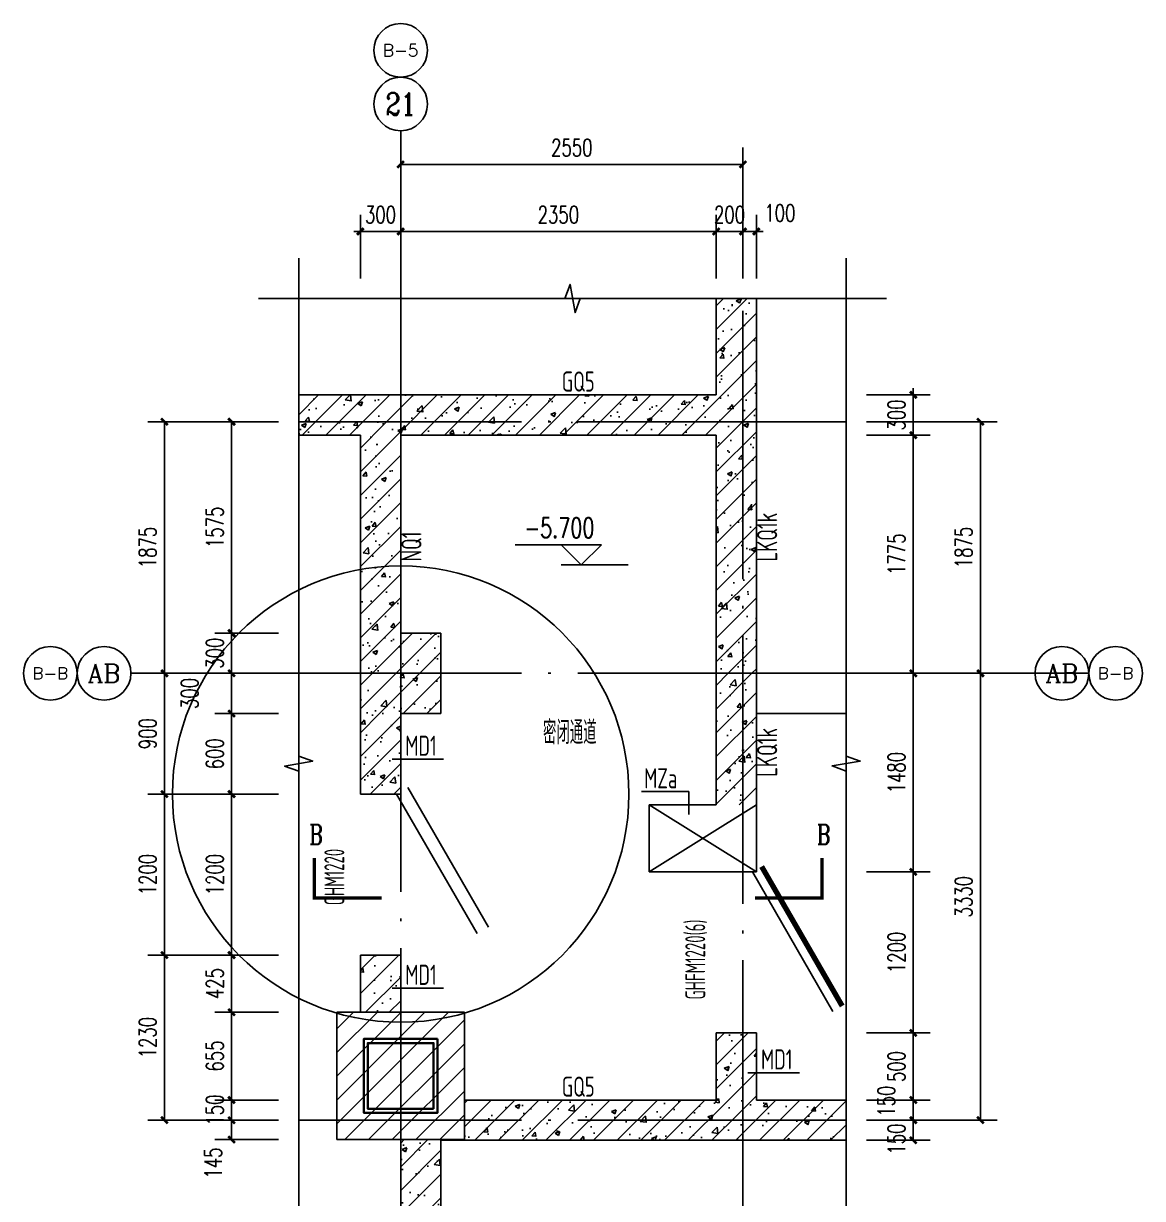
# Model space of a CAD drawing. Extents: x 37906 to 290206, y -18154 to 41246.
# Drawn here: x 208802 to 217138, y 16503 to 25259 of the extents above; entities that cross this region are included whole.
import ezdxf
from ezdxf.enums import TextEntityAlignment as Align

# ---------------------------------------------------------------- set-up
doc = ezdxf.new("R2010")
doc.units = 0
doc.header["$LTSCALE"] = 1000
doc.header["$MEASUREMENT"] = 0
doc.linetypes.add('DOTE', pattern=[2.42, 2, -0.2, 0.02, -0.2])
for name, color, linetype in [('A-COLUMN', 2, 'Continuous'), ('A-PUB_HATCH', 8, 'Continuous'), ('A-WALL', 2, 'Continuous'), ('AXIS', 3, 'Continuous'), ('AXIS_TEXT', 7, 'Continuous'), ('DIM_ELEV', 3, 'Continuous'), ('DIM_LEAD', 3, 'Continuous'), ('DIM_SYMB', 3, 'Continuous'), ('DOTE', 1, 'DOTE'), ('PUB_DIM', 3, 'Continuous'), ('PUB_HATCH', 8, 'Continuous'), ('PUB_TEXT', 7, 'Continuous'), ('RF-M', 7, 'Continuous'), ('RF-MBH', 11, 'Continuous'), ('RF-QT', 30, 'Continuous'), ('S-柱', 51, 'Continuous'), ('S-柱-填充', 8, 'Continuous')]:
    doc.layers.add(name, color=color, linetype=linetype)
doc.layers.add('RF-WZ', color=110, linetype='Continuous', lineweight=0)
doc.styles.add('8B2_02', font='tssdeng.shx', dxfattribs={"width": 0.6, "bigfont": 'TSSDCHN.shx'})
doc.styles.add('_TCH_AXIS', font='COMPLEX', dxfattribs={"bigfont": 'GBCBIG'})
doc.styles.add('_TCH_DIM', font='SIMPLEX', dxfattribs={"bigfont": 'GBCBIG'})
doc.styles.add('_TCH_DIM_T3', font='SIMPLEX', dxfattribs={"width": 0.705882, "bigfont": 'GBCBIG'})
doc.styles.add('_TCH_LABEL', font='COMPLEX', dxfattribs={"bigfont": 'GBCBIG'})
doc.styles.add('_TCH_WINDOW', font='tssdeng.shx', dxfattribs={"width": 0.8, "height": 3.5, "bigfont": 'tssdchn.shx'})
doc.styles.add('COMPLEX', font='COMPLEX.shx', dxfattribs={"width": 0.65})
doc.styles.get("Standard").update_dxf_attribs({"font": 'tssdeng2.shx', "width": 0.7, "bigfont": 'hztxt.shx'})
doc.dimstyles.new('_TCH_ARCH&&50', dxfattribs={"dimtxt": 127.5, "dimasz": 50, "dimexe": 125, "dimexo": 150, "dimgap": 61.25, "dimtad": 1, "dimdec": 0, "dimrnd": 5, "dimzin": 0, "dimdsep": 46, "dimtxsty": '_TCH_DIM_T3', "dimblk": 'ARCHTICK', "dimcen": 0.09, "dimclrt": 7, "dimazin": 2, "dimtfac": 1, "dimtdec": 0, "dimtix": 1, "dimtmove": 2, "dimatfit": 3, "dimfxl": 1, "dimtolj": 1, "dimtzin": 0, "dimarcsym": 0})
pattern_1 = [(45, (-1599749.86, -22436.28), (-88.388348, 88.388348), []), (50, (-1599749.86, -22436.28), (358.63009, -31.376067), [37.5, -412.5]), (355, (-1599749.86, -22436.3), (-69.37567, 376.09607), [30, -330]), (100.4514, (-1599719.97, -22438.9), (289.25469, 344.71977), [31.870095, -350.571056]), (46.1842, (-1599749.86, -22336.3), (533.62052, -82.75951), [56.25, -618.75]), (96.6356, (-1599705.4, -22343.2), (467.33135, 487.05894), [47.80514, -525.8565]), (351.1842, (-1599749.86, -22336.3), (467.33097, 487.0593), [45, -495]), (21, (-1599699.86, -22361.28), (298.453526, -201.309445), [37.5, -412.5]), (326, (-1599699.86, -22361.3), (121.657666, 362.57502), [30, -330]), (71.4514, (-1599675, -22378.06), (420.111314, 161.26525), [31.870095, -350.571056]), (37.5, (-1599749.86, -22436.28), (6.079928, 166.446927), [0, -326, 0, -335, 0, -331.25]), (7.5, (-1599749.86, -22436.28), (131.534769, 197.205856), [0, -191, 0, -318.5, 0, -126.25]), (327.5, (-1599861.36, -22436.28), (266.911218, -11.277436), [0, -125, 0, -390, 0, -517.5]), (317.5, (-1599911.36, -22436.28), (291.593085, 50.05249), [0, -162.5, 0, -259, 0, -367.5])]

# ---------------------------------------------------------------- blocks, each defined once
blk = doc.blocks.new('_ArchTick')
at = {"color": 0, "linetype": 'ByBlock', "const_width": 0.4}
blk.add_lwpolyline([(-0.5, -0.5), (0.5, 0.5)], dxfattribs=at)
blk = doc.blocks.new('*D1221')
at = {"layer": 'Defpoints', "color": 0}
for p in [(214930.7, 17736.6), (215430.7, 17736.6), (214930.7, 17236.7)]:
    blk.add_point(p, dxfattribs=at)
at = {"layer": 'PUB_DIM', "color": 0, "lineweight": -2}
for p, q in [((215080.7, 17736.6), (215555.7, 17736.6)), ((215430.7, 17236.7), (215430.7, 17736.6)), ((215080.7, 17236.7), (215555.7, 17236.7))]:
    blk.add_line(p, q, dxfattribs=at)
at = {"layer": 'PUB_DIM', "color": 0, "lineweight": -2, "xscale": 50, "yscale": 50, "zscale": 50}
for p, rotation in [((215430.7, 17736.6), 90), ((215430.7, 17236.7), 270)]:
    blk.add_blockref('_ArchTick', p, dxfattribs=dict(at, rotation=rotation))
at = {"layer": 'PUB_DIM', "color": 7, "insert": (215305.7, 17486.7), "char_height": 127.5, "attachment_point": 5, "rotation": 90, "style": '_TCH_DIM_T3'}
blk.add_mtext('\\A1;500', dxfattribs=at)
blk = doc.blocks.new('*D1222')
at = {"layer": 'Defpoints', "color": 0}
for p in [(214930.7, 18936.6), (215430.7, 18936.6), (214930.7, 17736.6)]:
    blk.add_point(p, dxfattribs=at)
at = {"layer": 'PUB_DIM', "color": 0, "lineweight": -2}
for p, q in [((215080.7, 18936.6), (215555.7, 18936.6)), ((215430.7, 17736.6), (215430.7, 18936.6)), ((215080.7, 17736.6), (215555.7, 17736.6))]:
    blk.add_line(p, q, dxfattribs=at)
at = {"layer": 'PUB_DIM', "color": 0, "lineweight": -2, "xscale": 50, "yscale": 50, "zscale": 50}
for p, rotation in [((215430.7, 18936.6), 90), ((215430.7, 17736.6), 270)]:
    blk.add_blockref('_ArchTick', p, dxfattribs=dict(at, rotation=rotation))
at = {"layer": 'PUB_DIM', "color": 7, "insert": (215305.7, 18336.6), "char_height": 127.5, "attachment_point": 5, "rotation": 90, "style": '_TCH_DIM_T3'}
blk.add_mtext('\\A1;1200', dxfattribs=at)
blk = doc.blocks.new('*D1223')
at = {"layer": 'Defpoints', "color": 0}
for p in [(214930.7, 20416.6), (215430.7, 20416.6), (214930.7, 18936.6)]:
    blk.add_point(p, dxfattribs=at)
at = {"layer": 'PUB_DIM', "color": 0, "lineweight": -2}
for p, q in [((215080.7, 20416.6), (215555.7, 20416.6)), ((215430.7, 18936.6), (215430.7, 20416.6)), ((215080.7, 18936.6), (215555.7, 18936.6))]:
    blk.add_line(p, q, dxfattribs=at)
at = {"layer": 'PUB_DIM', "color": 0, "lineweight": -2, "xscale": 50, "yscale": 50, "zscale": 50}
for p, rotation in [((215430.7, 20416.6), 90), ((215430.7, 18936.6), 270)]:
    blk.add_blockref('_ArchTick', p, dxfattribs=dict(at, rotation=rotation))
at = {"layer": 'PUB_DIM', "color": 7, "insert": (215305.7, 19676.6), "char_height": 127.5, "attachment_point": 5, "rotation": 90, "style": '_TCH_DIM_T3'}
blk.add_mtext('\\A1;1480', dxfattribs=at)
blk = doc.blocks.new('*D1224')
at = {"layer": 'Defpoints', "color": 0}
for p in [(214930.7, 22191.6), (215430.7, 22191.6), (214930.7, 20416.6)]:
    blk.add_point(p, dxfattribs=at)
at = {"layer": 'PUB_DIM', "color": 0, "lineweight": -2}
for p, q in [((215080.7, 22191.6), (215555.7, 22191.6)), ((215430.7, 20416.6), (215430.7, 22191.6)), ((215080.7, 20416.6), (215555.7, 20416.6))]:
    blk.add_line(p, q, dxfattribs=at)
at = {"layer": 'PUB_DIM', "color": 0, "lineweight": -2, "xscale": 50, "yscale": 50, "zscale": 50}
for p, rotation in [((215430.7, 22191.6), 90), ((215430.7, 20416.6), 270)]:
    blk.add_blockref('_ArchTick', p, dxfattribs=dict(at, rotation=rotation))
at = {"layer": 'PUB_DIM', "color": 7, "insert": (215305.7, 21304.1), "char_height": 127.5, "attachment_point": 5, "rotation": 90, "style": '_TCH_DIM_T3'}
blk.add_mtext('\\A1;1775', dxfattribs=at)
blk = doc.blocks.new('*D1225')
at = {"layer": 'Defpoints', "color": 0}
for p in [(214930.7, 22491.6), (215430.7, 22491.6), (214930.7, 22191.6)]:
    blk.add_point(p, dxfattribs=at)
at = {"layer": 'PUB_DIM', "color": 0, "lineweight": -2}
for p, q in [((215430.7, 22491.6), (215430.7, 22541.6)), ((215080.7, 22491.6), (215555.7, 22491.6)), ((215430.7, 22191.6), (215430.7, 22491.6)), ((215080.7, 22191.6), (215555.7, 22191.6)), ((215430.7, 22191.6), (215430.7, 22141.6))]:
    blk.add_line(p, q, dxfattribs=at)
at = {"layer": 'PUB_DIM', "color": 0, "lineweight": -2, "xscale": 50, "yscale": 50, "zscale": 50}
for p, rotation in [((215430.7, 22491.6), 270), ((215430.7, 22191.6), 90)]:
    blk.add_blockref('_ArchTick', p, dxfattribs=dict(at, rotation=rotation))
at = {"layer": 'PUB_DIM', "color": 7, "insert": (215305.7, 22341.6), "char_height": 127.5, "attachment_point": 5, "rotation": 90, "style": '_TCH_DIM_T3'}
blk.add_mtext('\\A1;300', dxfattribs=at)
blk = doc.blocks.new('*D1226')
at = {"layer": 'Defpoints', "color": 0}
for p in [(210351.9, 22291.6), (210851.9, 22291.6), (210851.9, 20716.6)]:
    blk.add_point(p, dxfattribs=at)
at = {"layer": 'PUB_DIM', "color": 0, "lineweight": -2}
for p, q in [((210701.9, 22291.6), (210226.9, 22291.6)), ((210351.9, 20716.6), (210351.9, 22291.6)), ((210701.9, 20716.6), (210226.9, 20716.6))]:
    blk.add_line(p, q, dxfattribs=at)
at = {"layer": 'PUB_DIM', "color": 0, "lineweight": -2, "xscale": 50, "yscale": 50, "zscale": 50}
for p, rotation in [((210351.9, 22291.6), 90), ((210351.9, 20716.6), 270)]:
    blk.add_blockref('_ArchTick', p, dxfattribs=dict(at, rotation=rotation))
at = {"layer": 'PUB_DIM', "color": 7, "insert": (210226.9, 21504.1), "char_height": 127.5, "attachment_point": 5, "rotation": 90, "style": '_TCH_DIM_T3'}
blk.add_mtext('\\A1;1575', dxfattribs=at)
blk = doc.blocks.new('*D1227')
at = {"layer": 'Defpoints', "color": 0}
for p in [(210351.9, 20716.6), (210851.9, 20716.6), (210851.9, 20416.6)]:
    blk.add_point(p, dxfattribs=at)
at = {"layer": 'PUB_DIM', "color": 0, "lineweight": -2}
for p, q in [((210351.9, 20716.6), (210351.9, 20766.6)), ((210701.9, 20716.6), (210226.9, 20716.6)), ((210351.9, 20416.6), (210351.9, 20716.6)), ((210701.9, 20416.6), (210226.9, 20416.6)), ((210351.9, 20416.6), (210351.9, 20366.6))]:
    blk.add_line(p, q, dxfattribs=at)
at = {"layer": 'PUB_DIM', "color": 0, "lineweight": -2, "xscale": 50, "yscale": 50, "zscale": 50}
for p, rotation in [((210351.9, 20716.6), 270), ((210351.9, 20416.6), 90)]:
    blk.add_blockref('_ArchTick', p, dxfattribs=dict(at, rotation=rotation))
at = {"layer": 'PUB_DIM', "color": 7, "insert": (210226.9, 20566.6), "char_height": 127.5, "attachment_point": 5, "rotation": 90, "style": '_TCH_DIM_T3'}
blk.add_mtext('\\A1;300', dxfattribs=at)
blk = doc.blocks.new('*D1228')
at = {"layer": 'Defpoints', "color": 0}
for p in [(210351.9, 20416.6), (210851.9, 20416.6), (210851.9, 20116.6)]:
    blk.add_point(p, dxfattribs=at)
at = {"layer": 'PUB_DIM', "color": 0, "lineweight": -2}
for p, q in [((210701.9, 20416.6), (210226.9, 20416.6)), ((210351.9, 20116.6), (210351.9, 20416.6)), ((210701.9, 20116.6), (210226.9, 20116.6))]:
    blk.add_line(p, q, dxfattribs=at)
at = {"layer": 'PUB_DIM', "color": 0, "lineweight": -2, "xscale": 50, "yscale": 50, "zscale": 50}
for p, rotation in [((210351.9, 20416.6), 90), ((210351.9, 20116.6), 270)]:
    blk.add_blockref('_ArchTick', p, dxfattribs=dict(at, rotation=rotation))
at = {"layer": 'PUB_DIM', "color": 7, "insert": (210039.4, 20266.6), "char_height": 127.5, "attachment_point": 5, "rotation": 90, "style": '_TCH_DIM_T3'}
blk.add_mtext('\\A1;300', dxfattribs=at)
blk = doc.blocks.new('*D1229')
at = {"layer": 'Defpoints', "color": 0}
for p in [(210351.9, 20116.6), (210851.9, 20116.6), (210851.9, 19516.6)]:
    blk.add_point(p, dxfattribs=at)
at = {"layer": 'PUB_DIM', "color": 0, "lineweight": -2}
for p, q in [((210701.9, 20116.6), (210226.9, 20116.6)), ((210351.9, 19516.6), (210351.9, 20116.6)), ((210701.9, 19516.6), (210226.9, 19516.6))]:
    blk.add_line(p, q, dxfattribs=at)
at = {"layer": 'PUB_DIM', "color": 0, "lineweight": -2, "xscale": 50, "yscale": 50, "zscale": 50}
for p, rotation in [((210351.9, 20116.6), 90), ((210351.9, 19516.6), 270)]:
    blk.add_blockref('_ArchTick', p, dxfattribs=dict(at, rotation=rotation))
at = {"layer": 'PUB_DIM', "color": 7, "insert": (210226.9, 19816.6), "char_height": 127.5, "attachment_point": 5, "rotation": 90, "style": '_TCH_DIM_T3'}
blk.add_mtext('\\A1;600', dxfattribs=at)
blk = doc.blocks.new('*D1230')
at = {"layer": 'Defpoints', "color": 0}
for p in [(210351.9, 19516.6), (210851.9, 19516.6), (210851.9, 18316.6)]:
    blk.add_point(p, dxfattribs=at)
at = {"layer": 'PUB_DIM', "color": 0, "lineweight": -2}
for p, q in [((210701.9, 19516.6), (210226.9, 19516.6)), ((210351.9, 18316.6), (210351.9, 19516.6)), ((210701.9, 18316.6), (210226.9, 18316.6))]:
    blk.add_line(p, q, dxfattribs=at)
at = {"layer": 'PUB_DIM', "color": 0, "lineweight": -2, "xscale": 50, "yscale": 50, "zscale": 50}
for p, rotation in [((210351.9, 19516.6), 90), ((210351.9, 18316.6), 270)]:
    blk.add_blockref('_ArchTick', p, dxfattribs=dict(at, rotation=rotation))
at = {"layer": 'PUB_DIM', "color": 7, "insert": (210226.9, 18916.6), "char_height": 127.5, "attachment_point": 5, "rotation": 90, "style": '_TCH_DIM_T3'}
blk.add_mtext('\\A1;1200', dxfattribs=at)
blk = doc.blocks.new('*D1231')
at = {"layer": 'Defpoints', "color": 0}
for p in [(210351.9, 18316.6), (210851.9, 18316.6), (210851.9, 17891.6)]:
    blk.add_point(p, dxfattribs=at)
at = {"layer": 'PUB_DIM', "color": 0, "lineweight": -2}
for p, q in [((210701.9, 18316.6), (210226.9, 18316.6)), ((210351.9, 17891.6), (210351.9, 18316.6)), ((210701.9, 17891.6), (210226.9, 17891.6))]:
    blk.add_line(p, q, dxfattribs=at)
at = {"layer": 'PUB_DIM', "color": 0, "lineweight": -2, "xscale": 50, "yscale": 50, "zscale": 50}
for p, rotation in [((210351.9, 18316.6), 90), ((210351.9, 17891.6), 270)]:
    blk.add_blockref('_ArchTick', p, dxfattribs=dict(at, rotation=rotation))
at = {"layer": 'PUB_DIM', "color": 7, "insert": (210226.9, 18104.1), "char_height": 127.5, "attachment_point": 5, "rotation": 90, "style": '_TCH_DIM_T3'}
blk.add_mtext('\\A1;425', dxfattribs=at)
blk = doc.blocks.new('*D1232')
at = {"layer": 'Defpoints', "color": 0}
for p in [(210351.9, 17891.6), (210851.9, 17891.6), (210851.9, 17236.7)]:
    blk.add_point(p, dxfattribs=at)
at = {"layer": 'PUB_DIM', "color": 0, "lineweight": -2}
for p, q in [((210701.9, 17891.6), (210226.9, 17891.6)), ((210351.9, 17236.7), (210351.9, 17891.6)), ((210701.9, 17236.7), (210226.9, 17236.7))]:
    blk.add_line(p, q, dxfattribs=at)
at = {"layer": 'PUB_DIM', "color": 0, "lineweight": -2, "xscale": 50, "yscale": 50, "zscale": 50}
for p, rotation in [((210351.9, 17891.6), 90), ((210351.9, 17236.7), 270)]:
    blk.add_blockref('_ArchTick', p, dxfattribs=dict(at, rotation=rotation))
at = {"layer": 'PUB_DIM', "color": 7, "insert": (210226.9, 17564.2), "char_height": 127.5, "attachment_point": 5, "rotation": 90, "style": '_TCH_DIM_T3'}
blk.add_mtext('\\A1;655', dxfattribs=at)
blk = doc.blocks.new('*D1233')
at = {"layer": 'Defpoints', "color": 0}
for p in [(210351.9, 17236.7), (210851.9, 17236.7), (210851.9, 17086.7)]:
    blk.add_point(p, dxfattribs=at)
at = {"layer": 'PUB_DIM', "color": 0, "lineweight": -2}
for p, q in [((210351.9, 17236.7), (210351.9, 17286.7)), ((210701.9, 17236.7), (210226.9, 17236.7)), ((210351.9, 17086.7), (210351.9, 17236.7)), ((210701.9, 17086.7), (210226.9, 17086.7)), ((210351.9, 17086.7), (210351.9, 17036.7))]:
    blk.add_line(p, q, dxfattribs=at)
at = {"layer": 'PUB_DIM', "color": 0, "lineweight": -2, "xscale": 50, "yscale": 50, "zscale": 50}
for p, rotation in [((210351.9, 17236.7), 270), ((210351.9, 17086.7), 90)]:
    blk.add_blockref('_ArchTick', p, dxfattribs=dict(at, rotation=rotation))
at = {"layer": 'PUB_DIM', "color": 7, "insert": (210226.9, 17161.7), "char_height": 127.5, "attachment_point": 5, "rotation": 90, "style": '_TCH_DIM_T3'}
blk.add_mtext('\\A1;150', dxfattribs=at)
blk = doc.blocks.new('*D1234')
at = {"layer": 'Defpoints', "color": 0}
for p in [(210351.9, 17086.7), (210851.9, 17086.7), (210851.9, 16941.6)]:
    blk.add_point(p, dxfattribs=at)
at = {"layer": 'PUB_DIM', "color": 0, "lineweight": -2}
for p, q in [((210701.9, 17086.7), (210226.9, 17086.7)), ((210351.9, 16941.6), (210351.9, 17086.7)), ((210701.9, 16941.6), (210226.9, 16941.6))]:
    blk.add_line(p, q, dxfattribs=at)
at = {"layer": 'PUB_DIM', "color": 0, "lineweight": -2, "xscale": 50, "yscale": 50, "zscale": 50}
for p, rotation in [((210351.9, 17086.7), 90), ((210351.9, 16941.6), 270)]:
    blk.add_blockref('_ArchTick', p, dxfattribs=dict(at, rotation=rotation))
at = {"layer": 'PUB_DIM', "color": 7, "insert": (210214.4, 16766.6), "char_height": 127.5, "attachment_point": 5, "rotation": 90, "style": '_TCH_DIM_T3'}
blk.add_mtext('\\A1;145', dxfattribs=at)
blk = doc.blocks.new('*D1235')
at = {"layer": 'Defpoints', "color": 0}
for p in [(211611.6, 23709.4), (211311.6, 23209.4), (211611.6, 23209.4)]:
    blk.add_point(p, dxfattribs=at)
at = {"layer": 'PUB_DIM', "color": 0, "lineweight": -2}
for p, q in [((211311.6, 23359.4), (211311.6, 23834.4)), ((211611.6, 23359.4), (211611.6, 23834.4)), ((211311.6, 23709.4), (211261.6, 23709.4)), ((211311.6, 23709.4), (211611.6, 23709.4)), ((211611.6, 23709.4), (211661.6, 23709.4))]:
    blk.add_line(p, q, dxfattribs=at)
at = {"layer": 'PUB_DIM', "color": 0, "lineweight": -2, "xscale": 50, "yscale": 50, "zscale": 50}
blk.add_blockref('_ArchTick', (211311.6, 23709.4), dxfattribs=at)
at = {"layer": 'PUB_DIM', "color": 0, "lineweight": -2, "xscale": 50, "yscale": 50, "zscale": 50, "rotation": 180}
blk.add_blockref('_ArchTick', (211611.6, 23709.4), dxfattribs=at)
at = {"layer": 'PUB_DIM', "color": 7, "insert": (211461.6, 23834.4), "char_height": 127.5, "attachment_point": 5, "style": '_TCH_DIM_T3'}
blk.add_mtext('\\A1;300', dxfattribs=at)
blk = doc.blocks.new('*D1236')
at = {"layer": 'Defpoints', "color": 0}
for p in [(213961.6, 23709.4), (211611.6, 23209.4), (213961.6, 23209.4)]:
    blk.add_point(p, dxfattribs=at)
at = {"layer": 'PUB_DIM', "color": 0, "lineweight": -2}
for p, q in [((211611.6, 23359.4), (211611.6, 23834.4)), ((213961.6, 23359.4), (213961.6, 23834.4)), ((211611.6, 23709.4), (213961.6, 23709.4))]:
    blk.add_line(p, q, dxfattribs=at)
at = {"layer": 'PUB_DIM', "color": 0, "lineweight": -2, "xscale": 50, "yscale": 50, "zscale": 50, "rotation": 180}
blk.add_blockref('_ArchTick', (211611.6, 23709.4), dxfattribs=at)
at = {"layer": 'PUB_DIM', "color": 0, "lineweight": -2, "xscale": 50, "yscale": 50, "zscale": 50}
blk.add_blockref('_ArchTick', (213961.6, 23709.4), dxfattribs=at)
at = {"layer": 'PUB_DIM', "color": 7, "insert": (212786.6, 23834.4), "char_height": 127.5, "attachment_point": 5, "style": '_TCH_DIM_T3'}
blk.add_mtext('\\A1;2350', dxfattribs=at)
blk = doc.blocks.new('*D1237')
at = {"layer": 'Defpoints', "color": 0}
for p in [(214161.6, 23709.4), (213961.6, 23209.4), (214161.6, 23209.4)]:
    blk.add_point(p, dxfattribs=at)
at = {"layer": 'PUB_DIM', "color": 0, "lineweight": -2}
for p, q in [((213961.6, 23359.4), (213961.6, 23834.4)), ((214161.6, 23359.4), (214161.6, 23834.4)), ((213961.6, 23709.4), (213911.6, 23709.4)), ((213961.6, 23709.4), (214161.6, 23709.4)), ((214161.6, 23709.4), (214211.6, 23709.4))]:
    blk.add_line(p, q, dxfattribs=at)
at = {"layer": 'PUB_DIM', "color": 0, "lineweight": -2, "xscale": 50, "yscale": 50, "zscale": 50}
blk.add_blockref('_ArchTick', (213961.6, 23709.4), dxfattribs=at)
at = {"layer": 'PUB_DIM', "color": 0, "lineweight": -2, "xscale": 50, "yscale": 50, "zscale": 50, "rotation": 180}
blk.add_blockref('_ArchTick', (214161.6, 23709.4), dxfattribs=at)
at = {"layer": 'PUB_DIM', "color": 7, "insert": (214061.6, 23834.4), "char_height": 127.5, "attachment_point": 5, "style": '_TCH_DIM_T3'}
blk.add_mtext('\\A1;200', dxfattribs=at)
blk = doc.blocks.new('*D1238')
at = {"layer": 'Defpoints', "color": 0}
for p in [(214261.6, 23709.4), (214161.6, 23209.4), (214261.6, 23209.4)]:
    blk.add_point(p, dxfattribs=at)
at = {"layer": 'PUB_DIM', "color": 0, "lineweight": -2}
for p, q in [((214161.6, 23359.4), (214161.6, 23834.4)), ((214261.6, 23359.4), (214261.6, 23834.4)), ((214161.6, 23709.4), (214111.6, 23709.4)), ((214161.6, 23709.4), (214261.6, 23709.4)), ((214261.6, 23709.4), (214311.6, 23709.4))]:
    blk.add_line(p, q, dxfattribs=at)
at = {"layer": 'PUB_DIM', "color": 0, "lineweight": -2, "xscale": 50, "yscale": 50, "zscale": 50}
blk.add_blockref('_ArchTick', (214161.6, 23709.4), dxfattribs=at)
at = {"layer": 'PUB_DIM', "color": 0, "lineweight": -2, "xscale": 50, "yscale": 50, "zscale": 50, "rotation": 180}
blk.add_blockref('_ArchTick', (214261.6, 23709.4), dxfattribs=at)
at = {"layer": 'PUB_DIM', "color": 7, "insert": (214436.6, 23846.9), "char_height": 127.5, "attachment_point": 5, "style": '_TCH_DIM_T3'}
blk.add_mtext('\\A1;100', dxfattribs=at)
blk = doc.blocks.new('*D1239')
at = {"layer": 'Defpoints', "color": 0}
for p in [(214161.6, 24209.4), (211611.6, 23209.4), (214161.6, 23209.4)]:
    blk.add_point(p, dxfattribs=at)
at = {"layer": 'PUB_DIM', "color": 0, "lineweight": -2}
for p, q in [((211611.6, 23359.4), (211611.6, 24334.4)), ((214161.6, 23359.4), (214161.6, 24334.4)), ((211611.6, 24209.4), (214161.6, 24209.4))]:
    blk.add_line(p, q, dxfattribs=at)
at = {"layer": 'PUB_DIM', "color": 0, "lineweight": -2, "xscale": 50, "yscale": 50, "zscale": 50, "rotation": 180}
blk.add_blockref('_ArchTick', (211611.6, 24209.4), dxfattribs=at)
at = {"layer": 'PUB_DIM', "color": 0, "lineweight": -2, "xscale": 50, "yscale": 50, "zscale": 50}
blk.add_blockref('_ArchTick', (214161.6, 24209.4), dxfattribs=at)
at = {"layer": 'PUB_DIM', "color": 7, "insert": (212886.6, 24334.4), "char_height": 127.5, "attachment_point": 5, "style": '_TCH_DIM_T3'}
blk.add_mtext('\\A1;2550', dxfattribs=at)
blk = doc.blocks.new('*D1240')
at = {"layer": 'Defpoints', "color": 0}
for p in [(214930.7, 20416.6), (215930.7, 20416.6), (214930.7, 17086.7)]:
    blk.add_point(p, dxfattribs=at)
at = {"layer": 'PUB_DIM', "color": 0, "lineweight": -2}
for p, q in [((215080.7, 20416.6), (216055.7, 20416.6)), ((215930.7, 17086.7), (215930.7, 20416.6)), ((215080.7, 17086.7), (216055.7, 17086.7))]:
    blk.add_line(p, q, dxfattribs=at)
at = {"layer": 'PUB_DIM', "color": 0, "lineweight": -2, "xscale": 50, "yscale": 50, "zscale": 50}
for p, rotation in [((215930.7, 20416.6), 90), ((215930.7, 17086.7), 270)]:
    blk.add_blockref('_ArchTick', p, dxfattribs=dict(at, rotation=rotation))
at = {"layer": 'PUB_DIM', "color": 7, "insert": (215805.7, 18751.7), "char_height": 127.5, "attachment_point": 5, "rotation": 90, "style": '_TCH_DIM_T3'}
blk.add_mtext('\\A1;3330', dxfattribs=at)
blk = doc.blocks.new('*D1241')
at = {"layer": 'Defpoints', "color": 0}
for p in [(214930.7, 22291.6), (215930.7, 22291.6), (214930.7, 20416.6)]:
    blk.add_point(p, dxfattribs=at)
at = {"layer": 'PUB_DIM', "color": 0, "lineweight": -2}
for p, q in [((215080.7, 22291.6), (216055.7, 22291.6)), ((215930.7, 20416.6), (215930.7, 22291.6)), ((215080.7, 20416.6), (216055.7, 20416.6))]:
    blk.add_line(p, q, dxfattribs=at)
at = {"layer": 'PUB_DIM', "color": 0, "lineweight": -2, "xscale": 50, "yscale": 50, "zscale": 50}
for p, rotation in [((215930.7, 22291.6), 90), ((215930.7, 20416.6), 270)]:
    blk.add_blockref('_ArchTick', p, dxfattribs=dict(at, rotation=rotation))
at = {"layer": 'PUB_DIM', "color": 7, "insert": (215805.7, 21354.1), "char_height": 127.5, "attachment_point": 5, "rotation": 90, "style": '_TCH_DIM_T3'}
blk.add_mtext('\\A1;1875', dxfattribs=at)
blk = doc.blocks.new('*D1243')
at = {"layer": 'Defpoints', "color": 0}
for p in [(209851.9, 22291.6), (210851.9, 22291.6), (210851.9, 20416.6)]:
    blk.add_point(p, dxfattribs=at)
at = {"layer": 'PUB_DIM', "color": 0, "lineweight": -2}
for p, q in [((210701.9, 22291.6), (209726.9, 22291.6)), ((209851.9, 20416.6), (209851.9, 22291.6)), ((210701.9, 20416.6), (209726.9, 20416.6))]:
    blk.add_line(p, q, dxfattribs=at)
at = {"layer": 'PUB_DIM', "color": 0, "lineweight": -2, "xscale": 50, "yscale": 50, "zscale": 50}
for p, rotation in [((209851.9, 22291.6), 90), ((209851.9, 20416.6), 270)]:
    blk.add_blockref('_ArchTick', p, dxfattribs=dict(at, rotation=rotation))
at = {"layer": 'PUB_DIM', "color": 7, "insert": (209726.9, 21354.1), "char_height": 127.5, "attachment_point": 5, "rotation": 90, "style": '_TCH_DIM_T3'}
blk.add_mtext('\\A1;1875', dxfattribs=at)
blk = doc.blocks.new('*D1244')
at = {"layer": 'Defpoints', "color": 0}
for p in [(209851.9, 20416.6), (210851.9, 20416.6), (210851.9, 19516.6)]:
    blk.add_point(p, dxfattribs=at)
at = {"layer": 'PUB_DIM', "color": 0, "lineweight": -2}
for p, q in [((210701.9, 20416.6), (209726.9, 20416.6)), ((209851.9, 19516.6), (209851.9, 20416.6)), ((210701.9, 19516.6), (209726.9, 19516.6))]:
    blk.add_line(p, q, dxfattribs=at)
at = {"layer": 'PUB_DIM', "color": 0, "lineweight": -2, "xscale": 50, "yscale": 50, "zscale": 50}
for p, rotation in [((209851.9, 20416.6), 90), ((209851.9, 19516.6), 270)]:
    blk.add_blockref('_ArchTick', p, dxfattribs=dict(at, rotation=rotation))
at = {"layer": 'PUB_DIM', "color": 7, "insert": (209726.9, 19966.6), "char_height": 127.5, "attachment_point": 5, "rotation": 90, "style": '_TCH_DIM_T3'}
blk.add_mtext('\\A1;900', dxfattribs=at)
blk = doc.blocks.new('*D1245')
at = {"layer": 'Defpoints', "color": 0}
for p in [(209851.9, 19516.6), (210851.9, 19516.6), (210851.9, 18316.6)]:
    blk.add_point(p, dxfattribs=at)
at = {"layer": 'PUB_DIM', "color": 0, "lineweight": -2}
for p, q in [((210701.9, 19516.6), (209726.9, 19516.6)), ((209851.9, 18316.6), (209851.9, 19516.6)), ((210701.9, 18316.6), (209726.9, 18316.6))]:
    blk.add_line(p, q, dxfattribs=at)
at = {"layer": 'PUB_DIM', "color": 0, "lineweight": -2, "xscale": 50, "yscale": 50, "zscale": 50}
for p, rotation in [((209851.9, 19516.6), 90), ((209851.9, 18316.6), 270)]:
    blk.add_blockref('_ArchTick', p, dxfattribs=dict(at, rotation=rotation))
at = {"layer": 'PUB_DIM', "color": 7, "insert": (209726.9, 18916.6), "char_height": 127.5, "attachment_point": 5, "rotation": 90, "style": '_TCH_DIM_T3'}
blk.add_mtext('\\A1;1200', dxfattribs=at)
blk = doc.blocks.new('*D1246')
at = {"layer": 'Defpoints', "color": 0}
for p in [(209851.9, 18316.6), (210851.9, 18316.6), (210851.9, 17086.7)]:
    blk.add_point(p, dxfattribs=at)
at = {"layer": 'PUB_DIM', "color": 0, "lineweight": -2}
for p, q in [((210701.9, 18316.6), (209726.9, 18316.6)), ((209851.9, 17086.7), (209851.9, 18316.6)), ((210701.9, 17086.7), (209726.9, 17086.7))]:
    blk.add_line(p, q, dxfattribs=at)
at = {"layer": 'PUB_DIM', "color": 0, "lineweight": -2, "xscale": 50, "yscale": 50, "zscale": 50}
for p, rotation in [((209851.9, 18316.6), 90), ((209851.9, 17086.7), 270)]:
    blk.add_blockref('_ArchTick', p, dxfattribs=dict(at, rotation=rotation))
at = {"layer": 'PUB_DIM', "color": 7, "insert": (209726.9, 17701.7), "char_height": 127.5, "attachment_point": 5, "rotation": 90, "style": '_TCH_DIM_T3'}
blk.add_mtext('\\A1;1230', dxfattribs=at)
blk = doc.blocks.new('$DorLib2D$00000193')
at = {"color": 0}
blk.add_line((-0.5, 0.1), (0.366, 0.6), dxfattribs=at)
at = {"color": 0, "const_width": 0.0333}
blk.add_lwpolyline([(-0.5333, 0.1577), (0.3327, 0.6577)], dxfattribs=at)
blk = doc.blocks.new('$DorLib2D$00000179')
at = {"color": 0}
for p, q in [((-0.54, 0.1693), (0.326, 0.6693)), ((-0.5, 0.1), (0.366, 0.6))]:
    blk.add_line(p, q, dxfattribs=at)
blk = doc.blocks.new('_AXISO')
blk.add_circle((0, 0), 0.5)
at = {"layer": 'AXIS_TEXT', "style": 'COMPLEX', "width": 1.041667}
blk.add_attdef('A', text='', height=0.56, dxfattribs=at).set_placement((-0.25, -0.28), (0.25, -0.28), align=Align.FIT)
blk = doc.blocks.new('*D1213')
at = {"layer": 'Defpoints', "color": 0}
for p in [(214930.7, 17236.7), (214930.7, 17086.7), (215430.7, 17086.7)]:
    blk.add_point(p, dxfattribs=at)
at = {"layer": 'PUB_DIM', "color": 0, "lineweight": -2}
for p, q in [((215080.7, 17236.7), (215555.7, 17236.7)), ((215430.7, 17236.7), (215430.7, 17086.7)), ((215080.7, 17086.7), (215555.7, 17086.7))]:
    blk.add_line(p, q, dxfattribs=at)
at = {"layer": 'PUB_DIM', "color": 0, "lineweight": -2, "xscale": 50, "yscale": 50, "zscale": 50}
for p, rotation in [((215430.7, 17236.7), 90), ((215430.7, 17086.7), 270)]:
    blk.add_blockref('_ArchTick', p, dxfattribs=dict(at, rotation=rotation))
at = {"layer": 'PUB_DIM', "color": 7, "insert": (215229.9, 17227.8), "char_height": 127.5, "attachment_point": 5, "rotation": 90, "style": '_TCH_DIM_T3'}
blk.add_mtext('\\A1;150', dxfattribs=at)
blk = doc.blocks.new('*D1214')
at = {"layer": 'Defpoints', "color": 0}
for p in [(214930.7, 17086.7), (215430.7, 17086.7), (214930.7, 16936.7)]:
    blk.add_point(p, dxfattribs=at)
at = {"layer": 'PUB_DIM', "color": 0, "lineweight": -2}
for p, q in [((215080.7, 17086.7), (215555.7, 17086.7)), ((215430.7, 16936.7), (215430.7, 17086.7)), ((215080.7, 16936.7), (215555.7, 16936.7))]:
    blk.add_line(p, q, dxfattribs=at)
at = {"layer": 'PUB_DIM', "color": 0, "lineweight": -2, "xscale": 50, "yscale": 50, "zscale": 50}
for p, rotation in [((215430.7, 17086.7), 90), ((215430.7, 16936.7), 270)]:
    blk.add_blockref('_ArchTick', p, dxfattribs=dict(at, rotation=rotation))
at = {"layer": 'PUB_DIM', "color": 7, "insert": (215305.7, 16945.7), "char_height": 127.5, "attachment_point": 5, "rotation": 90, "style": '_TCH_DIM_T3'}
blk.add_mtext('\\A1;150', dxfattribs=at)

msp = doc.modelspace()

# ---------------------------------------------------------------- hatches: boundary and pattern name
at = {"layer": 'A-PUB_HATCH'}
h = msp.add_hatch(dxfattribs=at)
h.set_pattern_fill('钢筋混凝土', color=256, scale=50, style=0)
h.set_pattern_definition(pattern_1)
h.paths.add_polyline_path([(214061.6, 22325), (214261.6, 22291.6), (214261.6, 23209.4), (213961.6, 23209.4), (213961.6, 22491.6)])
h = msp.add_hatch(dxfattribs=at)
h.set_pattern_fill('钢筋混凝土', color=256, scale=50, style=0)
h.set_pattern_definition(pattern_1)
h.paths.add_polyline_path([(210851.9, 22191.6), (211311.6, 22191.6), (211461.6, 22291.6), (211461.6, 22491.6), (210851.9, 22491.6)])
h = msp.add_hatch(dxfattribs=at)
h.set_pattern_fill('钢筋混凝土', color=256, scale=50, style=0)
h.set_pattern_definition(pattern_1)
h.paths.add_polyline_path([(211461.6, 22291.6), (211611.6, 22191.6), (213961.6, 22191.6), (214061.6, 22325), (213961.6, 22491.6), (211461.6, 22491.6)])
h = msp.add_hatch(dxfattribs=at)
h.set_pattern_fill('钢筋混凝土', color=256, scale=50, style=0)
h.set_pattern_definition(pattern_1)
h.paths.add_polyline_path([(211311.6, 20716.6), (211611.6, 20716.6), (211611.6, 22191.6), (211461.6, 22291.6), (211311.6, 22191.6)])
h = msp.add_hatch(dxfattribs=at)
h.set_pattern_fill('钢筋混凝土', color=256, scale=50, style=0)
h.set_pattern_definition(pattern_1)
h.paths.add_polyline_path([(213961.6, 20416.6), (214261.6, 20416.6), (214261.6, 22291.6), (214061.6, 22325), (213961.6, 22191.6)])
h = msp.add_hatch(dxfattribs=at)
h.set_pattern_fill('钢筋混凝土', color=256, scale=50, style=0)
h.set_pattern_definition(pattern_1)
h.paths.add_polyline_path([(213961.6, 19436.6), (214261.6, 19436.6), (214261.6, 20416.6), (213961.6, 20416.6)])
h = msp.add_hatch(dxfattribs=at)
h.set_pattern_fill('钢筋混凝土', color=256, scale=50, style=0)
h.set_pattern_definition(pattern_1)
h.paths.add_polyline_path([(211611.6, 20116.6), (211311.6, 20116.6), (211311.6, 19516.6), (211611.6, 19516.6)])
h = msp.add_hatch(dxfattribs=at)
h.set_pattern_fill('钢筋混凝土', color=256, scale=50, style=0)
h.set_pattern_definition(pattern_1)
h.paths.add_polyline_path([(211311.6, 17891.6), (211611.6, 17891.6), (211611.6, 18316.6), (211311.6, 18316.6)])
h = msp.add_hatch(dxfattribs=at)
h.set_pattern_fill('钢筋混凝土', color=256, scale=50, style=0)
h.set_pattern_definition(pattern_1)
h.paths.add_polyline_path([(214261.6, 17236.7), (214261.6, 17736.6), (213961.6, 17736.6), (213961.6, 17236.7), (214128.2, 17136.7)])
h = msp.add_hatch(dxfattribs=at)
h.set_pattern_fill('钢筋混凝土', color=256, scale=50, style=0)
h.set_pattern_definition(pattern_1)
h.paths.add_polyline_path([(212086.6, 17236.7), (212086.6, 16941.6), (211901.8, 16941.6), (211911.6, 16936.7), (214161.6, 16936.7), (214128.2, 17136.7), (213961.6, 17236.7)])
h = msp.add_hatch(dxfattribs=at)
h.set_pattern_fill('钢筋混凝土', color=256, scale=50, style=0)
h.set_pattern_definition(pattern_1)
h.paths.add_polyline_path([(214128.2, 17136.7), (214161.6, 16936.7), (214930.7, 16936.7), (214930.7, 17236.7), (214261.6, 17236.7)])
h = msp.add_hatch(dxfattribs=at)
h.set_pattern_fill('钢筋混凝土', color=256, scale=50, style=0)
h.set_pattern_definition(pattern_1)
h.paths.add_polyline_path([(211902, 16941.6), (211611.6, 16941.6), (211611.6, 16278.8), (211911.6, 16278.8), (211911.6, 16936.7)])
at = {"layer": 'PUB_HATCH'}
h = msp.add_hatch(dxfattribs=at)
h.set_pattern_fill('钢筋混凝土', color=256, scale=50, style=0)
h.set_pattern_definition(pattern_1)
h.paths.add_polyline_path([(211911.6, 20116.6), (211911.6, 20716.6), (211311.6, 20716.6), (211311.6, 20116.6)])
h = msp.add_hatch(dxfattribs=at)
h.set_pattern_fill('普通砖', color=256, scale=50, style=0)
h.set_pattern_definition([(45, (-1599749.86, -22346.53), (-88.388383, 88.388383), [])])
h.paths.add_polyline_path([(211136.6, 16941.6), (212086.6, 16941.6), (212086.6, 17891.6), (211136.6, 17891.6)])

# ---------------------------------------------------------------- linework, layer by layer
for p, q in [((211931.6, 19777.5), (211548.3, 19777.5)), ((213406.5, 19534.9), (213757.1, 19534.9)), ((213757.1, 19534.9), (213757.1, 19364.3)), ((213461.6, 19436.6), (214261.6, 18936.6)), ((214261.6, 19436.6), (213461.6, 18936.6)), ((211931.6, 18070.5), (211548.3, 18070.5)), ((214581.6, 17439.8), (214198.3, 17439.8))]:
    msp.add_line(p, q)
msp.add_lwpolyline([(210851.9, 23209.4), (214930.7, 23209.4), (214930.7, 16278.8), (210851.9, 16278.8)], close=True)
at = {"layer": 'A-COLUMN'}
for p, q in [((211311.6, 20716.6), (211311.6, 20116.6)), ((211911.6, 20716.6), (211611.6, 20716.6)), ((211911.6, 20116.6), (211911.6, 20716.6)), ((211611.6, 20116.6), (211911.6, 20116.6))]:
    msp.add_line(p, q, dxfattribs=at)
at = {"layer": 'A-COLUMN', "color": 6}
for p, q in [((212086.6, 17891.6), (211136.6, 17891.6)), ((211136.6, 17891.6), (211136.6, 16941.6)), ((212086.6, 16941.6), (212086.6, 17891.6)), ((211136.6, 16941.6), (212086.6, 16941.6))]:
    msp.add_line(p, q, dxfattribs=at)
at = {"layer": 'A-WALL'}
for p, q in [((214261.6, 20416.6), (214930.7, 20416.6)), ((214930.7, 20416.6), (214930.7, 20116.6)), ((214261.6, 20116.6), (214930.7, 20116.6))]:
    msp.add_line(p, q, dxfattribs=at)
at = {"layer": 'AXIS'}
for p, q in [((211611.6, 23209.4), (211611.6, 24459.4)), ((210851.9, 20416.6), (209601.9, 20416.6)), ((214930.7, 20416.6), (216337.8, 20416.6)), ((214930.7, 20416.6), (216737.8, 20416.6))]:
    msp.add_line(p, q, dxfattribs=at)
at = {"layer": 'DIM_ELEV'}
for p, q in [((213106.6, 21374.1), (212465.7, 21374.1)), ((212956.6, 21224.1), (212806.6, 21374.1)), ((212956.6, 21224.1), (213106.6, 21374.1)), ((213306.6, 21224.1), (212806.6, 21224.1))]:
    msp.add_line(p, q, dxfattribs=at)
at = {"layer": 'DIM_LEAD'}
msp.add_circle((211611.6, 19516.6), 1700, dxfattribs=at)
at = {"layer": 'DIM_SYMB'}
for points in [[(210851.9, 23509.4), (210851.9, 19800.3), (210956.9, 19762.1), (210746.9, 19725.1), (210851.9, 19687.8), (210851.9, 15978.8)], [(214930.7, 15978.8), (214930.7, 19687.8), (214825.7, 19726), (215035.7, 19763.1), (214930.7, 19800.3), (214930.7, 23509.4)], [(210551.9, 23209.4), (212835.1, 23209.4), (212873.3, 23314.4), (212910.3, 23104.4), (212947.6, 23209.4), (215230.7, 23209.4)]]:
    msp.add_lwpolyline(points, dxfattribs=at)
at = {"layer": 'DIM_SYMB', "const_width": 25}
for points in [[(210968.9, 19041.2), (210968.9, 18741.2), (211468.9, 18741.2)], [(214250, 18741.2), (214750, 18741.2), (214750, 19041.2)]]:
    msp.add_lwpolyline(points, dxfattribs=at)
at = {"layer": 'DOTE'}
for p, q in [((211611.6, 23209.4), (211611.6, 16278.8)), ((214161.6, 16278.8), (214161.6, 23209.4)), ((214930.7, 22291.6), (210851.9, 22291.6)), ((214930.7, 20416.6), (210851.9, 20416.6)), ((214930.7, 17086.7), (210851.9, 17086.7))]:
    msp.add_line(p, q, dxfattribs=at)
at = {"layer": 'RF-QT'}
for p, q in [((213961.6, 23209.4), (213961.6, 22491.6)), ((213961.6, 23209.4), (214261.6, 23209.4)), ((214261.6, 23209.4), (214261.6, 18936.6)), ((213961.6, 22491.6), (210851.9, 22491.6)), ((210851.9, 22491.6), (210851.9, 22191.6)), ((210851.9, 22191.6), (211311.6, 22191.6)), ((211311.6, 20716.6), (211311.6, 22191.6)), ((211611.6, 22191.6), (213961.6, 22191.6)), ((211611.6, 20716.6), (211611.6, 22191.6)), ((213961.6, 22191.6), (213961.6, 19436.6)), ((211311.6, 20116.6), (211311.6, 19516.6)), ((211611.6, 19516.6), (211611.6, 20116.6)), ((211311.6, 19516.6), (211611.6, 19516.6)), ((213461.6, 19436.6), (213961.6, 19436.6)), ((213461.6, 19436.6), (213461.6, 18936.6)), ((213461.6, 18936.6), (214261.6, 18936.6)), ((211611.6, 18316.6), (211311.6, 18316.6)), ((211311.6, 18316.6), (211311.6, 17891.6)), ((211611.6, 17891.6), (211611.6, 18316.6)), ((214261.6, 17736.6), (213961.6, 17736.6)), ((213961.6, 17736.6), (213961.6, 17236.7)), ((214261.6, 17736.6), (214261.6, 17236.7)), ((212086.6, 17236.7), (213961.6, 17236.7)), ((214261.6, 17236.7), (214930.7, 17236.7)), ((214930.7, 17236.7), (214930.7, 16936.7)), ((211611.6, 16278.8), (211611.6, 16941.6)), ((211911.6, 16278.8), (211911.6, 16936.7)), ((214930.7, 16936.7), (211911.6, 16936.7))]:
    msp.add_line(p, q, dxfattribs=at)
at = {"layer": 'S-柱', "color": 6, "lineweight": 35}
msp.add_lwpolyline([(211886.6, 17691.6), (211336.6, 17691.6), (211336.6, 17141.6), (211886.6, 17141.6)], close=True, dxfattribs=at)
msp.add_lwpolyline([(211886.6, 17691.6), (211336.6, 17691.6), (211336.6, 17141.6), (211886.6, 17141.6)], close=True, dxfattribs=at)
at = {"layer": 'S-柱-填充', "color": 6, "lineweight": 35}
msp.add_lwpolyline([(211856.6, 17171.6), (211366.6, 17171.6), (211366.6, 17661.6), (211856.6, 17661.6)], close=True, dxfattribs=at)

# ---------------------------------------------------------------- block references
at = {"layer": 'AXIS'}
ref = msp.add_blockref('_AXISO', (211611.6, 25059.4), dxfattribs=dict(at, xscale=400, yscale=400, zscale=400))
ref.add_attrib('A', 'B-5', dxfattribs={"layer": 'AXIS_TEXT', "height": 89.83, "style": '_TCH_AXIS'}).set_placement((211479, 25014.5), (211744.2, 25014.5), align=Align.FIT)
ref = msp.add_blockref('_AXISO', (211611.6, 24659.4), dxfattribs=dict(at, xscale=400, yscale=400, zscale=400))
ref.add_attrib('A', '21', dxfattribs={"layer": 'AXIS_TEXT', "height": 164.22, "style": '_TCH_AXIS'}).set_placement((211498.2, 24577.3), (211725, 24577.3), align=Align.FIT)
ref = msp.add_blockref('_AXISO', (209001.9, 20416.6), dxfattribs=dict(at, xscale=400, yscale=400, zscale=400))
ref.add_attrib('A', 'B-B', dxfattribs={"layer": 'AXIS_TEXT', "height": 86.08, "style": '_TCH_AXIS'}).set_placement((208868.7, 20373.6), (209135.1, 20373.6), align=Align.FIT)
ref = msp.add_blockref('_AXISO', (209401.9, 20416.6), dxfattribs=dict(at, xscale=400, yscale=400, zscale=400))
ref.add_attrib('A', 'AB', dxfattribs={"layer": 'AXIS_TEXT', "height": 135.43, "style": '_TCH_AXIS'}).set_placement((209279.4, 20348.9), (209524.4, 20348.9), align=Align.FIT)
ref = msp.add_blockref('_AXISO', (216537.8, 20416.6), dxfattribs=dict(at, xscale=400, yscale=400, zscale=400))
ref.add_attrib('A', 'AB', dxfattribs={"layer": 'AXIS_TEXT', "height": 135.43, "style": '_TCH_AXIS'}).set_placement((216415.3, 20348.9), (216660.4, 20348.9), align=Align.FIT)
ref = msp.add_blockref('_AXISO', (216937.8, 20416.6), dxfattribs=dict(at, xscale=400, yscale=400, zscale=400))
ref.add_attrib('A', 'B-B', dxfattribs={"layer": 'AXIS_TEXT', "height": 86.08, "style": '_TCH_AXIS'}).set_placement((216804.6, 20373.6), (217071.1, 20373.6), align=Align.FIT)
at = {"layer": 'RF-M'}
ref = msp.add_blockref('$DorLib2D$00000179', (211461.6, 18916.6), dxfattribs=dict(at, xscale=-1200, yscale=-1200, zscale=300, rotation=90))
ref.add_attrib('A', 'GHM1220', (211192, 18688.9), dxfattribs={"layer": 'RF-MBH', "height": 148.75, "rotation": 90, "style": '_TCH_WINDOW', "width": 0.564706})
ref = msp.add_blockref('$DorLib2D$00000193', (214111.6, 18336.6), dxfattribs=dict(at, xscale=-1200, yscale=-1200, zscale=300, rotation=90))
ref.add_attrib('A', 'GHFM1220(6)', (213880.5, 17986.1), dxfattribs={"layer": 'RF-MBH', "height": 148.75, "rotation": 90, "style": '_TCH_WINDOW', "width": 0.564706})

# ---------------------------------------------------------------- texts
at = {"width": 0.7}
for s, p in [('GQ5', (212811.4, 22516.2)), ('MD1', (211646, 19802.1)), ('MZa', (213425.6, 19559.5)), ('MD1', (211646, 18095.1)), ('MD1', (214296, 17464.4)), ('GQ5', (212811.4, 17261.4))]:
    msp.add_text(s, height=150, dxfattribs=at).set_placement(p)
for s, p in [('LKQ1k', (214416.7, 21249.5)), ('NQ1', (211766.7, 21249.5)), ('LKQ1k', (214416.7, 19645.6))]:
    msp.add_text(s, height=150, rotation=90, dxfattribs=at).set_placement(p)
at = {"layer": 'PUB_TEXT', "width": 0.705882}
for s, height, style, p in [('-5.700', 148.75, '_TCH_DIM', (212533.2, 21426.6)), ('B', 148.8, '_TCH_LABEL', (210931.4, 19141.8)), ('B', 148.8, '_TCH_LABEL', (214712.5, 19141.8))]:
    msp.add_text(s, height=height, dxfattribs=dict(at, style=style)).set_placement(p)
at = {"layer": 'RF-WZ', "style": '8B2_02', "width": 0.6}
msp.add_text('密闭通道', height=175, dxfattribs=at).set_placement((212671.9, 19888))

# ---------------------------------------------------------------- dimensions: what is measured, and where the dimension line sits
at = {"layer": 'PUB_DIM'}
for p1, p2, distance, picture, middle in [((211611.6, 23209.4), (214161.6, 23209.4), 1000, '*D1239', (212886.6, 24334.4)), ((211311.6, 23209.4), (211611.6, 23209.4), 500, '*D1235', (211461.6, 23834.4)), ((211611.6, 23209.4), (213961.6, 23209.4), 500, '*D1236', (212786.6, 23834.4)), ((213961.6, 23209.4), (214161.6, 23209.4), 500, '*D1237', (214061.6, 23834.4)), ((214930.7, 22191.6), (214930.7, 22491.6), -500, '*D1225', (215305.7, 22341.6)), ((210851.9, 20416.6), (210851.9, 22291.6), 1000, '*D1243', (209726.9, 21354.1)), ((210851.9, 20716.6), (210851.9, 22291.6), 500, '*D1226', (210226.9, 21504.1)), ((214930.7, 20416.6), (214930.7, 22291.6), -1000, '*D1241', (215805.7, 21354.1)), ((214930.7, 20416.6), (214930.7, 22191.6), -500, '*D1224', (215305.7, 21304.1)), ((210851.9, 20416.6), (210851.9, 20716.6), 500, '*D1227', (210226.9, 20566.6)), ((210851.9, 19516.6), (210851.9, 20416.6), 1000, '*D1244', (209726.9, 19966.6)), ((214930.7, 18936.6), (214930.7, 20416.6), -500, '*D1223', (215305.7, 19676.6)), ((214930.7, 17086.7), (214930.7, 20416.6), -1000, '*D1240', (215805.7, 18751.7)), ((210851.9, 19516.6), (210851.9, 20116.6), 500, '*D1229', (210226.9, 19816.6)), ((210851.9, 18316.6), (210851.9, 19516.6), 1000, '*D1245', (209726.9, 18916.6)), ((210851.9, 18316.6), (210851.9, 19516.6), 500, '*D1230', (210226.9, 18916.6)), ((214930.7, 17736.6), (214930.7, 18936.6), -500, '*D1222', (215305.7, 18336.6)), ((210851.9, 17086.7), (210851.9, 18316.6), 1000, '*D1246', (209726.9, 17701.7)), ((210851.9, 17891.6), (210851.9, 18316.6), 500, '*D1231', (210226.9, 18104.1)), ((210851.9, 17236.7), (210851.9, 17891.6), 500, '*D1232', (210226.9, 17564.2)), ((214930.7, 17236.7), (214930.7, 17736.6), -500, '*D1221', (215305.7, 17486.7)), ((210851.9, 17086.7), (210851.9, 17236.7), 500, '*D1233', (210226.9, 17161.7))]:
    dim = msp.add_aligned_dim(p1=p1, p2=p2, distance=distance, dimstyle='_TCH_ARCH&&50', dxfattribs=at)
    dim.commit()
    dim.dimension.update_dxf_attribs({"geometry": picture, "text_midpoint": middle})
for base, p1, p2, angle, picture, middle in [((214261.6, 23709.4), (214161.6, 23209.4), (214261.6, 23209.4), 0, '*D1238', (214436.6, 23846.9)), ((210351.9, 20416.6), (210851.9, 20116.6), (210851.9, 20416.6), 90, '*D1228', (210039.4, 20266.6)), ((215430.7, 17086.7), (214930.7, 17236.7), (214930.7, 17086.7), 270, '*D1213', (215229.9, 17227.8)), ((210351.9, 17086.7), (210851.9, 16941.6), (210851.9, 17086.7), 90, '*D1234', (210214.4, 16766.6)), ((215430.7, 17086.7), (214930.7, 16936.7), (214930.7, 17086.7), 90, '*D1214', (215305.7, 16945.7))]:
    dim = msp.add_linear_dim(base=base, p1=p1, p2=p2, angle=angle, dimstyle='_TCH_ARCH&&50', dxfattribs=at)
    dim.commit()
    dim.dimension.update_dxf_attribs({"geometry": picture, "text_midpoint": middle, "dimtype": 161})

doc.saveas('drawing.dxf')
